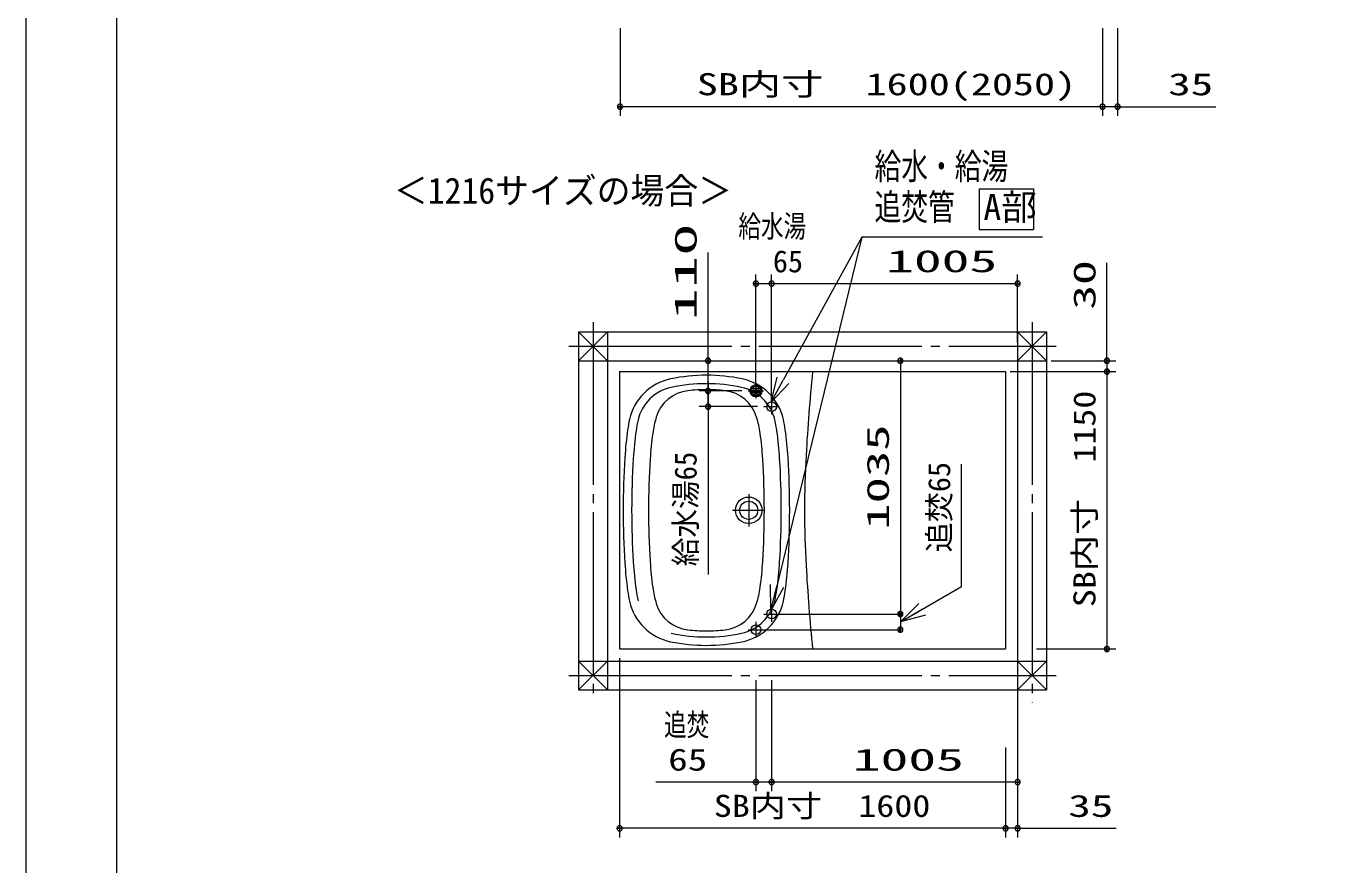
# Model space of a CAD drawing. Units: millimetres on the paper. Extents: x -305 to 305, y -152 to 152.
# Drawn here: x -301 to -156.8, y -40.3 to 52.5 of the extents above; entities that cross this region are included whole.
import ezdxf
from ezdxf.enums import TextEntityAlignment as Align

# ---------------------------------------------------------------- set-up
doc = ezdxf.new("R2010")
doc.units = ezdxf.units.MM
doc.linetypes.add('LONG_CHAIN', pattern=[21, 18, -1, 1, -1])
for name, color, linetype, lineweight in [('0-1_RV', 7, 'Continuous', 9), ('0-2_0', 7, 'Continuous', 9), ('0-4_図面枠', 3, 'Continuous', 9), ('0-5_DEFPOINTS', 7, 'Continuous', 9)]:
    doc.layers.add(name, color=color, linetype=linetype, lineweight=lineweight)
doc.styles.add('ＭＳ ゴシック', font='')
doc.styles.get('ＭＳ ゴシック').set_extended_font_data('MS Gothic')

# ---------------------------------------------------------------- blocks, each defined once
blk = doc.blocks.new('_DOTSMALL')
at = {"layer": '0-2_0'}
for p, q in [((0.0746, 0.1), (-0.0746, 0.1)), ((0.1223, -0.0248), (-0.1223, -0.0248))]:
    blk.add_line(p, q, dxfattribs=at)
for points in [[(0.125, 0), (0.124, 0.0157), (0.1211, 0.0311), (0.1162, 0.046), (0.1095, 0.0602), (0.1011, 0.0735), (0.0911, 0.0856), (0.0797, 0.0963), (0.067, 0.1055), (0.0532, 0.1131), (0.0386, 0.1189), (0.0234, 0.1228), (0.0078, 0.1248), (-0.0078, 0.1248), (-0.0234, 0.1228), (-0.0386, 0.1189), (-0.0532, 0.1131), (-0.067, 0.1055), (-0.0797, 0.0963), (-0.0911, 0.0856), (-0.1011, 0.0735), (-0.1095, 0.0602), (-0.1162, 0.046), (-0.1211, 0.0311), (-0.124, 0.0157), (-0.125, 0), (0, 0)], [(-0.125, 0), (-0.124, -0.0157), (-0.1211, -0.0311), (-0.1162, -0.046), (-0.1095, -0.0602), (-0.1011, -0.0735), (-0.0911, -0.0856), (-0.0797, -0.0963), (-0.067, -0.1055), (-0.0532, -0.1131), (-0.0386, -0.1189), (-0.0234, -0.1228), (-0.0078, -0.1248), (0.0078, -0.1248), (0.0234, -0.1228), (0.0386, -0.1189), (0.0532, -0.1131), (0.067, -0.1055), (0.0797, -0.0963), (0.0911, -0.0856), (0.1011, -0.0735), (0.1095, -0.0602), (0.1162, -0.046), (0.1211, -0.0311), (0.124, -0.0157), (0.125, 0), (0, 0)]]:
    blk.add_lwpolyline(points, close=True, dxfattribs=at)
blk = doc.blocks.new('_OPEN30')
at = {"layer": '0-2_0'}
blk.add_line((0, 0), (-1, 0), dxfattribs=at)
blk.add_lwpolyline([(-1, 0.2679), (0, 0), (-1, -0.2679)], dxfattribs=at)

msp = doc.modelspace()

# ---------------------------------------------------------------- linework, layer by layer
at = {"layer": '0-1_RV'}
for p, q in [((-235.368, 52.234), (-235.368, 42.562)), ((-182.035, 52.234), (-182.035, 42.562)), ((-182.035, 52.234), (-182.035, 42.562)), ((-180.368, 52.234), (-180.368, 42.562)), ((-182.035, 43.562), (-235.368, 43.562)), ((-180.368, 43.562), (-182.035, 43.562)), ((-180.368, 43.562), (-169.495, 43.562)), ((-195.652, 34.47), (-195.652, 29.974)), ((-195.652, 34.47), (-189.652, 34.47)), ((-189.652, 34.47), (-189.652, 29.974)), ((-208.65, 29.152), (-218.031, -9.434)), ((-195.652, 29.974), (-189.652, 29.974)), ((-225.636, 15.47), (-225.636, 27.446)), ((-181.546, 15.47), (-181.546, 26.301)), ((-220.346, 12.636), (-220.346, 25.003)), ((-218.613, 10.903), (-218.613, 25.003)), ((-191.413, 17.57), (-191.413, 25.003)), ((-220.346, 24.003), (-218.613, 24.003)), ((-218.613, 24.003), (-191.413, 24.003)), ((-239.946, 18.67), (-188.213, 18.67)), ((-236.746, 15.47), (-239.946, 18.67)), ((-239.946, 18.67), (-239.946, -20.93)), ((-239.946, 15.47), (-236.746, 18.67)), ((-236.746, 18.67), (-236.746, -20.93)), ((-191.413, 18.67), (-188.213, 15.47)), ((-191.413, 18.67), (-191.413, -20.93)), ((-191.413, 15.47), (-188.213, 18.67)), ((-188.213, 18.67), (-188.213, -20.93)), ((-239.946, 15.47), (-188.213, 15.47)), ((-225.636, 12.136), (-225.636, 15.47)), ((-210.335, 15.47), (-203.381, 15.47)), ((-204.381, 15.47), (-204.381, -12.53)), ((-187.713, 15.47), (-180.546, 15.47)), ((-181.546, 15.47), (-181.546, 14.27)), ((-235.413, 14.27), (-235.413, -16.397)), ((-235.413, 14.27), (-192.746, 14.27)), ((-225.636, 13.15), (-225.636, 10.83)), ((-192.746, 14.27), (-192.746, -16.397)), ((-192.246, 14.27), (-180.546, 14.27)), ((-189.313, 14.27), (-180.546, 14.27)), ((-181.546, 14.27), (-181.546, -16.397)), ((-221.913, 12.136), (-226.636, 12.136)), ((-225.636, 10.403), (-225.636, 12.136)), ((-219.682, 12.17), (-221.01, 12.17)), ((-219.703, 11.97), (-220.99, 11.97)), ((-219.724, 12.37), (-220.969, 12.37)), ((-219.791, 11.77), (-220.901, 11.77)), ((-219.842, 12.57), (-220.85, 12.57)), ((-219.999, 11.57), (-220.694, 11.57)), ((-220.139, 12.77), (-220.554, 12.77)), ((-220.139, 12.77), (-220.554, 12.77)), ((-220.18, 10.403), (-226.636, 10.403)), ((-225.636, 10.403), (-225.636, -8.146)), ((-235.413, -16.397), (-192.746, -16.397)), ((-189.313, -16.397), (-180.546, -16.397)), ((-239.946, -17.73), (-236.746, -20.93)), ((-236.746, -17.73), (-239.946, -20.93)), ((-239.946, -17.73), (-188.213, -17.73)), ((-235.413, -17.43), (-235.413, -37.226)), ((-191.413, -20.93), (-188.213, -17.73)), ((-191.413, -17.73), (-188.213, -20.93)), ((-220.346, -19.83), (-220.346, -32.11)), ((-218.613, -19.83), (-218.613, -32.11)), ((-191.413, -19.83), (-191.413, -37.226)), ((-239.946, -20.93), (-188.213, -20.93)), ((-191.413, -23.03), (-191.413, -32.11)), ((-192.746, -27.297), (-192.746, -37.226)), ((-192.746, -27.297), (-192.746, -37.226)), ((-220.346, -31.11), (-231.412, -31.11)), ((-218.613, -31.11), (-220.346, -31.11)), ((-191.413, -31.11), (-218.613, -31.11)), ((-192.746, -36.226), (-235.413, -36.226)), ((-191.413, -36.226), (-192.746, -36.226)), ((-191.413, -36.226), (-180.54, -36.226))]:
    msp.add_line(p, q, dxfattribs=at)
at = {"layer": '0-1_RV', "linetype": 'LONG_CHAIN'}
for p, q in [((-238.346, 19.736), (-238.346, -21.978)), ((-189.813, 19.736), (-189.813, -22.318)), ((-241.013, 17.07), (-187.146, 17.07)), ((-220.346, 12.99), (-220.346, 11.283)), ((-221.2, 12.136), (-219.493, 12.136)), ((-219.466, 10.403), (-217.76, 10.403)), ((-218.613, 11.256), (-218.613, 9.55)), ((-221.146, 0.723), (-221.146, -2.85)), ((-222.933, -1.064), (-219.36, -1.064)), ((-219.466, -12.53), (-217.76, -12.53)), ((-218.613, -11.677), (-218.613, -13.384)), ((-221.2, -14.264), (-219.493, -14.264)), ((-220.346, -13.41), (-220.346, -15.117)), ((-241.013, -19.33), (-187.146, -19.33))]:
    msp.add_line(p, q, dxfattribs=at)
at = {"layer": '0-1_RV'}
msp.add_lwpolyline([(-188.653, 29.152), (-208.65, 29.152), (-217.342, 13.318)], dxfattribs=at)
for centre, radius in [((-220.346, 12.136), 0.667), ((-220.346, 12.136), 0.533), ((-218.613, 10.403), 0.533), ((-221.146, -1.064), 1.467), ((-221.146, -1.064), 1), ((-218.613, -12.53), 0.533), ((-220.346, -14.264), 0.533)]:
    msp.add_circle(centre, radius, dxfattribs=at)
for centre, radius, start, end in [((-228.592, 7.719), 5.867, 101.67385, 167.45224), ((-225.813, -5.73), 19.6, 90, 101.67385), ((-225.813, -5.73), 19.6, 78.32615, 90), ((-223.034, 7.719), 5.867, 12.54776, 78.32615), ((-1.28, -7.064), 213.867, 174.27519, 176.75561), ((-228.699, 7.833), 4.8, 102.01323, 166.80398), ((-227.404, 8.045), 4.133, 96.58714, 163.02634), ((-225.813, -5.73), 18.667, 90, 102.01323), ((-225.813, -5.73), 18, 90, 96.58714), ((-225.813, -5.73), 18.667, 77.98677, 90), ((-225.813, -5.73), 18, 83.41286, 90), ((-224.222, 8.045), 4.133, 16.97366, 83.41286), ((-222.927, 7.833), 4.8, 13.19602, 77.98677), ((-220.262, 5.865), 14.4, 167.45224, 172.16556), ((-220.391, 5.885), 13.333, 166.80398, 172.06669), ((-220.262, 5.865), 11.6, 163.02634, 172.16556), ((-231.364, 5.865), 11.6, 7.83444, 16.97366), ((-231.235, 5.885), 13.333, 7.93331, 13.19602), ((-231.364, 5.865), 14.4, 7.83444, 12.54776), ((-193.844, 2.23), 41.067, 172.16556, 176.4593), ((-193.98, 2.204), 40, 172.06669, 176.49604), ((-193.844, 2.23), 38.267, 172.16556, 176.4593), ((-257.781, 2.23), 38.267, 3.5407, 7.83444), ((-257.646, 2.204), 40, 3.50396, 7.93331), ((-257.781, 2.23), 41.067, 3.5407, 7.83444), ((-140.613, -1.064), 94.4, 176.4593, 180), ((-140.613, -1.064), 93.467, 176.49604, 180), ((-140.613, -1.064), 91.6, 176.4593, 180), ((-311.013, -1.064), 91.6, 0, 3.5407), ((-311.013, -1.064), 93.467, 0, 3.50396), ((-311.013, -1.064), 94.4, 0, 3.5407), ((-108.312, -1.064), 106.667, 176.71958, 180), ((-140.613, -1.064), 94.4, 180, 183.5407), ((-140.613, -1.064), 93.467, 180, 183.50396), ((-140.613, -1.064), 91.6, 180, 183.5407), ((-311.013, -1.064), 91.6, 356.4593, 360), ((-311.013, -1.064), 93.467, 356.49604, 0), ((-311.013, -1.064), 94.4, 356.4593, 360), ((-108.312, -1.064), 106.667, 180, 183.28042), ((-193.844, -4.358), 41.067, 183.5407, 187.83444), ((-193.98, -4.332), 40, 183.50396, 187.93331), ((-193.844, -4.358), 38.267, 183.5407, 187.83444), ((-257.781, -4.358), 38.267, 352.16556, 356.4593), ((-257.646, -4.332), 40, 352.06669, 356.49604), ((-257.781, -4.358), 41.067, 352.16556, 356.4593), ((-1.28, 4.936), 213.867, 183.24439, 185.72481), ((-220.262, -7.992), 14.4, 187.83444, 192.54776), ((-220.391, -8.012), 13.333, 187.93331, 193.19602), ((-220.262, -7.992), 11.6, 187.83444, 196.97366), ((-231.364, -7.992), 11.6, 343.02634, 352.16556), ((-231.235, -8.012), 13.333, 346.80398, 352.06669), ((-231.364, -7.992), 14.4, 347.45224, 352.16556), ((-228.592, -9.846), 5.867, 192.54776, 258.32615), ((-227.404, -10.172), 4.133, 196.97366, 263.41286), ((-224.222, -10.172), 4.133, 276.58714, 343.02634), ((-222.927, -9.96), 4.8, 282.01323, 346.80398), ((-223.034, -9.846), 5.867, 281.67385, 347.45224), ((-225.813, 3.603), 18, 263.41286, 270), ((-225.813, 3.603), 18, 270, 276.58714), ((-225.813, 3.603), 19.6, 258.32615, 270), ((-225.813, 3.603), 18.667, 257.98677, 270), ((-225.813, 3.603), 18.667, 270, 282.01323), ((-225.813, 3.603), 19.6, 270, 281.67385)]:
    msp.add_arc(centre, radius, start, end, dxfattribs=at)
at = {"layer": '0-2_0'}
for p, q in [((-218.113, -12.53), (-204.381, -12.53)), ((-204.381, -12.53), (-204.381, -14.264)), ((-219.846, -14.264), (-204.381, -14.264))]:
    msp.add_line(p, q, dxfattribs=at)
msp.add_lwpolyline([(-204.381, -13.397), (-197.607, -9.486), (-197.607, 4.051)], dxfattribs=at)
at = {"layer": '0-4_図面枠'}
msp.add_lwpolyline([(-291.017, -138.498), (108.983, -138.498), (108.983, 138.502), (-291.017, 138.502)], close=True, dxfattribs=at)
at = {"layer": '0-5_DEFPOINTS'}
msp.add_line((-301.017, -148.498), (-301.017, 148.502), dxfattribs=at)

# ---------------------------------------------------------------- block references
at = {"layer": '0-1_RV'}
for name, p, xscale, yscale, rotation in [('_DOTSMALL', (-235.368, 43.562), 2.32, 2.32, 180), ('_DOTSMALL', (-180.368, 43.562), 2.32, 2.32, 180), ('_DOTSMALL', (-218.613, 24.003), 2.32, 2.32, 180), ('_DOTSMALL', (-218.613, 24.003), 2.32, 2.32, 180), ('_DOTSMALL', (-225.636, 15.47), 2.32, 2.32, 90), ('_DOTSMALL', (-204.381, 15.47), 2.32, 2.32, 90), ('_DOTSMALL', (-181.546, 15.47), 2.32, 2.32, 270), ('_DOTSMALL', (-181.546, 14.27), 2.32, 2.32, 90), ('_DOTSMALL', (-181.546, 14.27), 2.32, 2.32, 90), ('_OPEN30', (-218.675, 10.889), 2.77, 2.77, 241.23602), ('_DOTSMALL', (-225.636, 12.136), 2.32, 2.32, 270), ('_DOTSMALL', (-225.636, 12.136), 2.32, 2.32, 270), ('_DOTSMALL', (-225.636, 10.403), 2.32, 2.32, 90), ('_OPEN30', (-218.685, -12.126), 2.77, 2.77, 256.33651), ('_DOTSMALL', (-204.381, -12.53), 2.32, 2.32, 270), ('_DOTSMALL', (-181.546, -16.397), 2.32, 2.32, 270), ('_DOTSMALL', (-218.613, -31.11), 2.32, 2.32, 180), ('_DOTSMALL', (-218.613, -31.11), 2.32, 2.32, 180), ('_DOTSMALL', (-235.413, -36.226), 2.32, 2.32, 180), ('_DOTSMALL', (-191.413, -36.226), 2.32, 2.32, 180)]:
    msp.add_blockref(name, p, dxfattribs=dict(at, xscale=xscale, yscale=yscale, rotation=rotation))
at = {"layer": '0-1_RV', "xscale": 2.32, "yscale": 2.32}
for p in [(-182.035, 43.562), (-182.035, 43.562), (-220.346, 24.003), (-191.413, 24.003), (-220.346, -31.11), (-191.413, -31.11), (-192.746, -36.226), (-192.746, -36.226)]:
    msp.add_blockref('_DOTSMALL', p, dxfattribs=at)
at = {"layer": '0-2_0'}
for name, p, xscale, yscale, rotation in [('_OPEN30', (-204.381, -13.397), 2.77, 2.77, 210), ('_DOTSMALL', (-204.381, -12.53), 2.32, 2.32, 90), ('_DOTSMALL', (-204.381, -14.264), 2.32, 2.32, 270)]:
    msp.add_blockref(name, p, dxfattribs=dict(at, xscale=xscale, yscale=yscale, rotation=rotation))

# ---------------------------------------------------------------- texts
at = {"layer": '0-1_RV', "style": 'ＭＳ ゴシック'}
for s, height, width, p in [('SB内寸\u30001600(2050)', 2.444, 1.4, (-226.881, 44.092)), ('35', 2.441, 1.5, (-174.775, 44.092)), ('給水・給湯', 2.889, 0.75, (-207.235, 34.662)), ('＜1216サイズの場合＞', 2.886, 0.95, (-260.368, 31.968)), ('追焚管\u3000', 2.889, 0.75, (-207.235, 30.166)), ('給水湯', 2.441, 0.75, (-222.284, 28.388)), ('1005', 2.441, 1.85, (-205.956, 24.533)), ('追焚', 2.441, 0.75, (-230.502, -26.723)), ('65', 2.441, 1.3, (-230.038, -30.58)), ('1005', 2.441, 1.85, (-209.641, -30.58)), ('SB内寸\u30001600', 2.441, 1.2, (-225.002, -35.696)), ('35', 2.441, 1.5, (-185.82, -35.696))]:
    msp.add_text(s, height=height, dxfattribs=dict(at, width=width)).set_placement(p, align=Align.BOTTOM_LEFT)
for s, height, p in [('A部', 2.886, (-195.197, 30.166)), ('\u300065', 2.444, (-221.798, 24.514))]:
    msp.add_text(s, height=height, dxfattribs=at).set_placement(p, align=Align.BOTTOM_LEFT)
for s, height, width, p in [('110', 2.444, 2.15, (-226.166, 19.927)), ('30', 2.444, 1.65, (-182.076, 21.11)), ('SB内寸\u30001150', 2.441, 1.2, (-182.076, -11.774)), ('1035', 2.444, 1.75, (-204.911, -3.209)), ('給水湯65', 2.444, 0.95, (-226.166, -7.254))]:
    msp.add_text(s, height=height, rotation=90, dxfattribs=dict(at, width=width)).set_placement(p, align=Align.BOTTOM_LEFT)
at = {"layer": '0-2_0', "style": 'ＭＳ ゴシック'}
msp.add_text('追焚65', height=2.444, rotation=90, dxfattribs=at).set_placement((-198.137, -5.719), align=Align.BOTTOM_LEFT)

doc.saveas('drawing.dxf')
